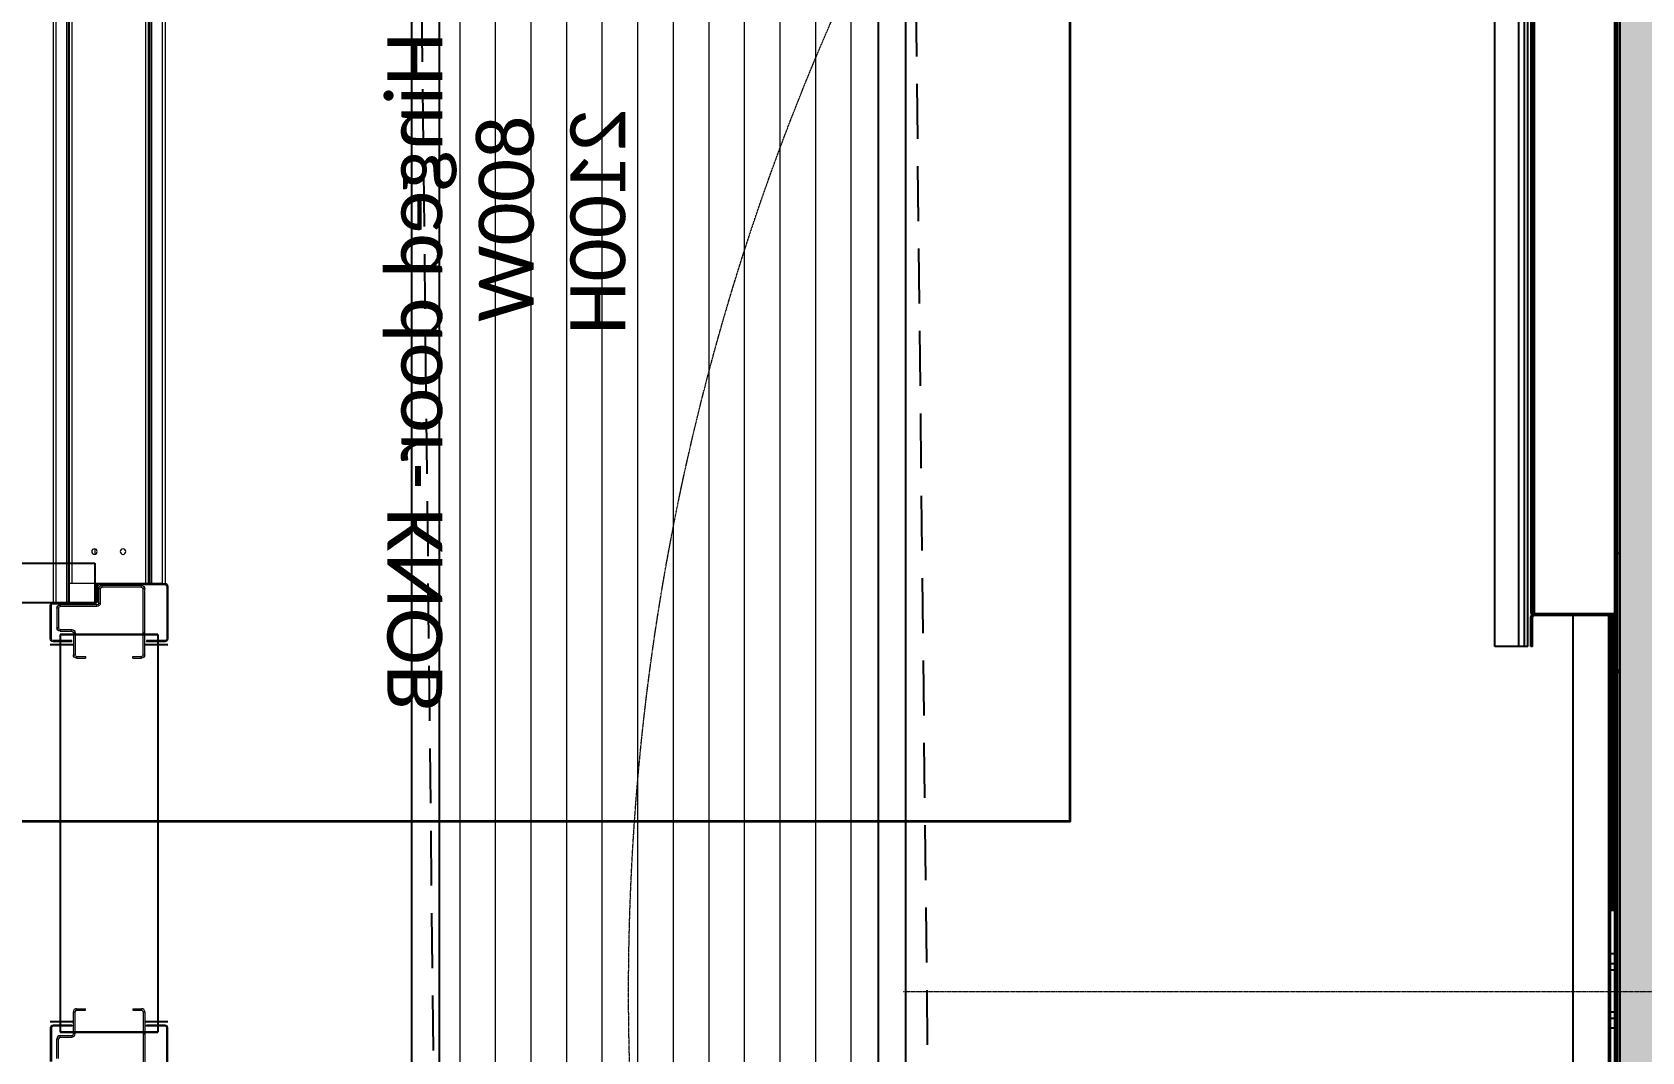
# Model space of a CAD drawing. Header units: millimetres. Extents: x 2822564 to 2991989, y -324396 to -253399.
# Drawn here: x 2926049 to 2927514, y -311189 to -310260 of the extents above; entities that cross this region are included whole.
import ezdxf

# ---------------------------------------------------------------- set-up
doc = ezdxf.new("R2010")
doc.units = ezdxf.units.MM
doc.linetypes.add('12017_XPLAN_GROUND$0$HIDDEN', pattern=[0.375, 0.25, -0.125])
doc.linetypes.add('HIDDEN', pattern=[0.375, 0.25, -0.125])
for name, color, linetype in [('CANAL', 2, 'HIDDEN'), ('LAF Detail', 7, 'Continuous'), ('modular obj', 210, 'Continuous'), ('Runner', 30, 'Continuous')]:
    doc.layers.add(name, color=color, linetype=linetype)
for name, color, linetype, lineweight in [('Coustomiz Panel', 160, 'Continuous', 15), ('Interferences', 10, 'Continuous', 35), ('KATCHIN', 253, '12017_XPLAN_GROUND$0$HIDDEN', 5)]:
    doc.layers.add(name, color=color, linetype=linetype, lineweight=lineweight)
doc.styles.add('Legend', font='calibri.ttf')

# ---------------------------------------------------------------- blocks, each defined once
blk = doc.blocks.new('Hinged 900 - Non Touch')
at = {"color": 20, "linetype": 'Continuous', "lineweight": 15}
for p, q in [((-252003.5, -1447746.8, 0), (-252034, -1447746.8, 0)), ((-252003.5, -1447747.8, 0), (-252034, -1447747.8, 0)), ((-252003.5, -1447746.8, 0), (-252003.5, -1447747.8, 0)), ((-252002, -1447749.3, 0), (-252001, -1447749.3, 0)), ((-252002, -1447766.3, 0), (-252002, -1447749.3, 0)), ((-252001, -1447766.3, 0), (-252001, -1447749.3, 0)), ((-252031.5, -1447752.8, 0), (-252013.5, -1447752.8, 0)), ((-252031.5, -1447754.3, 0), (-252013.5, -1447754.3, 0)), ((-252013.5, -1447752.8, 0), (-252013.5, -1447754.3, 0)), ((-252012, -1447755.8, 0), (-252010.5, -1447755.8, 0)), ((-252012, -1447755.8, 0), (-252012, -1447766.3, 0)), ((-252010.5, -1447766.3, 0), (-252012, -1447766.3, 0)), ((-252010.5, -1447755.8, 0), (-252010.5, -1447766.3, 0)), ((-252001, -1447766.3, 0), (-252002, -1447766.3, 0)), ((-252009, -1447767.8, 0), (-251989, -1447767.8, 0)), ((-252009, -1447769.3, 0), (-252009, -1447767.8, 0)), ((-252009, -1447769.3, 0), (-251989, -1447769.3, 0)), ((-251989, -1447767.8, 0), (-251989, -1447769.3, 0)), ((-251987.5, -1447770.8, 0), (-251986, -1447770.8, 0)), ((-251987.5, -1447770.8, 0), (-251987.5, -1447778.8, 0)), ((-251987.5, -1447778.8, 0), (-251986, -1447778.8, 0)), ((-251986, -1447770.8, 0), (-251986, -1447778.8, 0)), ((-251986, -1447821.8, 0), (-251987.5, -1447821.8, 0)), ((-251987.5, -1447821.8, 0), (-251987.5, -1447829.8, 0)), ((-251986, -1447821.8, 0), (-251986, -1447829.8, 0)), ((-252009, -1447831.3, 0), (-252049, -1447831.3, 0)), ((-252009, -1447832.8, 0), (-252049, -1447832.8, 0)), ((-251989, -1447831.3, 0), (-252009, -1447831.3, 0)), ((-252009, -1447831.3, 0), (-252009, -1447832.8, 0)), ((-251989, -1447832.8, 0), (-252009, -1447832.8, 0)), ((-252002, -1447834.3, 0), (-252001, -1447834.3, 0)), ((-252002, -1447851.3, 0), (-252002, -1447834.3, 0)), ((-252001, -1447851.3, 0), (-252001, -1447834.3, 0)), ((-251989, -1447831.3, 0), (-251989, -1447832.8, 0)), ((-251986, -1447829.8, 0), (-251987.5, -1447829.8, 0)), ((-252051.5, -1447852.8, 0), (-252003.5, -1447852.8, 0)), ((-252051.5, -1447853.8, 0), (-252003.5, -1447853.8, 0)), ((-252003.5, -1447852.8, 0), (-252003.5, -1447853.8, 0)), ((-252001, -1447851.3, 0), (-252002, -1447851.3, 0))]:
    blk.add_line(p, q, dxfattribs=at)
at = {"color": 2}
for p, q in [((-251998.1, -1447767.8, 0), (-251998.1, -1447746.8, 0)), ((-251998.1, -1447853.8, 0), (-251998.1, -1447832.8, 0))]:
    blk.add_line(p, q, dxfattribs=at)
at = {"color": 46}
blk.add_line((-252007.5, -1447755.8, 0), (-252007.5, -1447844.8, 0), dxfattribs=at)
at = {"color": 20, "linetype": 'Continuous', "lineweight": 15}
for centre, radius, start, end in [((-252003.5, -1447749.3, 0), 2.5, 0, 90), ((-252003.5, -1447749.3, 0), 1.5, 0, 90), ((-252013.5, -1447755.8, 0), 3, 0, 90), ((-252013.5, -1447755.8, 0), 1.5, 0, 90), ((-252009, -1447766.3, 0), 3, 180, 270), ((-252009, -1447766.3, 0), 1.5, 180, 270), ((-251989, -1447770.8, 0), 3, 0, 90), ((-251989, -1447770.8, 0), 1.5, 0, 90), ((-251989, -1447829.8, 0), 3, 270, 0), ((-251989, -1447829.8, 0), 1.5, 270, 0), ((-252003.5, -1447851.3, 0), 1.5, 270, 0), ((-252003.5, -1447851.3, 0), 2.5, 270, 0)]:
    blk.add_arc(centre, radius, start, end, dxfattribs=at)
blk = doc.blocks.new('Hinged Door 800 - Knob')
at = {"color": 30, "true_color": 0xf26722}
for p, q in [((-253814.7, -1447024.8, 0), (-253814.7, -1447825.8, 0)), ((-253778.7, -1447825.8, 0), (-253778.7, -1447024.8, 0)), ((-253814.7, -1447825.8, 0), (-253778.7, -1447825.8, 0))]:
    blk.add_line(p, q, dxfattribs=at)
at = {"color": 109, "linetype": 'Continuous', "lineweight": 15}
for p, q in [((-254613.7, -1447787.8, 0), (-253778.7, -1447787.8, 0)), ((-254613.7, -1447790.3, 0), (-253778.7, -1447790.3, 0)), ((-254613.7, -1447800, 0), (-253778.7, -1447800, 0)), ((-254613.7, -1447801.5, 0), (-253778.7, -1447801.5, 0)), ((-254613.7, -1447802.5, 0), (-253778.7, -1447802.5, 0)), ((-254613.7, -1447805, 0), (-253796.2, -1447805, 0)), ((-254596.2, -1447872, 0), (-253796.2, -1447872, 0)), ((-254596.2, -1447874.5, 0), (-253796.2, -1447874.5, 0)), ((-254596.2, -1447875, 0), (-253796.2, -1447875, 0)), ((-254596.2, -1447876, 0), (-253796.2, -1447876, 0)), ((-254596.2, -1447877.5, 0), (-253796.2, -1447877.5, 0)), ((-254596.2, -1447887.3, 0), (-253796.2, -1447887.3, 0)), ((-254596.2, -1447889.8, 0), (-253796.2, -1447889.8, 0))]:
    blk.add_line(p, q, dxfattribs=at)
at = {"color": 20, "linetype": 'Continuous', "lineweight": 15}
for p, q in [((-253778.7, -1447787.8, 0), (-253777.7, -1447787.8, 0)), ((-253778.7, -1447787.8, 0), (-253778.7, -1447800, 0)), ((-253778.7, -1447800, 0), (-253778.7, -1447790.3, 0)), ((-253777.7, -1447787.8, 0), (-253777.7, -1447825.8, 0)), ((-253776.7, -1447794.3, 0), (-253775.2, -1447794.3, 0)), ((-253776.7, -1447827.8, 0), (-253776.7, -1447794.3, 0)), ((-253776.2, -1447786.3, 0), (-253776.2, -1447785.3, 0)), ((-253745.7, -1447785.3, 0), (-253776.2, -1447785.3, 0)), ((-253745.7, -1447786.3, 0), (-253776.2, -1447786.3, 0)), ((-253775.2, -1447827.8, 0), (-253775.2, -1447794.3, 0)), ((-253773.7, -1447791.3, 0), (-253755.7, -1447791.3, 0)), ((-253773.7, -1447792.8, 0), (-253773.7, -1447791.3, 0)), ((-253773.7, -1447792.8, 0), (-253755.7, -1447792.8, 0)), ((-253755.7, -1447791.3, 0), (-253755.7, -1447792.8, 0)), ((-253754.2, -1447794.3, 0), (-253752.7, -1447794.3, 0)), ((-253754.2, -1447794.3, 0), (-253754.2, -1447804.8, 0)), ((-253752.7, -1447794.3, 0), (-253752.7, -1447804.8, 0)), ((-253745.7, -1447785.3, 0), (-253745.7, -1447786.3, 0)), ((-253744.2, -1447787.8, 0), (-253743.2, -1447787.8, 0)), ((-253744.2, -1447804.8, 0), (-253744.2, -1447787.8, 0)), ((-253743.2, -1447804.8, 0), (-253743.2, -1447787.8, 0)), ((-253796.2, -1447805, 0), (-253796.2, -1447802.5, 0)), ((-253796.2, -1447872, 0), (-253796.2, -1447805, 0)), ((-253778.7, -1447801.5, 0), (-253778.7, -1447800, 0)), ((-253778.7, -1447802.5, 0), (-253778.7, -1447801.5, 0)), ((-253778.7, -1447802.5, 0), (-253778.7, -1447825.8, 0)), ((-253752.7, -1447804.8, 0), (-253754.2, -1447804.8, 0)), ((-253751.2, -1447806.3, 0), (-253731.2, -1447806.3, 0)), ((-253751.2, -1447807.8, 0), (-253751.2, -1447806.3, 0)), ((-253751.2, -1447807.8, 0), (-253731.2, -1447807.8, 0)), ((-253743.2, -1447804.8, 0), (-253744.2, -1447804.8, 0)), ((-253731.2, -1447806.3, 0), (-253731.2, -1447807.8, 0)), ((-253729.7, -1447809.3, 0), (-253728.2, -1447809.3, 0)), ((-253729.7, -1447809.3, 0), (-253729.7, -1447817.3, 0)), ((-253728.2, -1447809.3, 0), (-253728.2, -1447817.3, 0)), ((-253729.7, -1447817.3, 0), (-253728.2, -1447817.3, 0)), ((-253796.2, -1447825.8, 0), (-253778.7, -1447825.8, 0)), ((-253796.2, -1447827.3, 0), (-253793.7, -1447827.3, 0)), ((-253796.2, -1447829.8, 0), (-253795.2, -1447829.8, 0)), ((-253795.2, -1447829.8, 0), (-253795.2, -1447889.8, 0)), ((-253794.2, -1447832.3, 0), (-253792.7, -1447832.3, 0)), ((-253794.2, -1447868.3, 0), (-253794.2, -1447832.3, 0)), ((-253793.7, -1447828.3, 0), (-253793.7, -1447827.3, 0)), ((-253780.2, -1447827.3, 0), (-253793.7, -1447827.3, 0)), ((-253780.2, -1447828.3, 0), (-253793.7, -1447828.3, 0)), ((-253792.7, -1447868.3, 0), (-253792.7, -1447832.3, 0)), ((-253791.2, -1447829.3, 0), (-253778.2, -1447829.3, 0)), ((-253791.2, -1447830.8, 0), (-253791.2, -1447829.3, 0)), ((-253791.2, -1447830.8, 0), (-253778.2, -1447830.8, 0)), ((-253780.2, -1447827.3, 0), (-253780.2, -1447828.3, 0)), ((-253777.7, -1447825.8, 0), (-253778.7, -1447825.8, 0)), ((-253778.2, -1447829.3, 0), (-253778.2, -1447830.8, 0)), ((-253775.2, -1447827.8, 0), (-253776.7, -1447827.8, 0)), ((-253792.7, -1447868.3, 0), (-253794.2, -1447868.3, 0)), ((-253728.2, -1447860.3, 0), (-253729.7, -1447860.3, 0)), ((-253729.7, -1447860.3, 0), (-253729.7, -1447868.3, 0)), ((-253728.2, -1447868.3, 0), (-253729.7, -1447868.3, 0)), ((-253728.2, -1447860.3, 0), (-253728.2, -1447868.3, 0)), ((-253796.2, -1447874.5, 0), (-253796.2, -1447872, 0)), ((-253796.2, -1447874.5, 0), (-253796.2, -1447875, 0)), ((-253796.2, -1447875, 0), (-253796.2, -1447876, 0)), ((-253796.2, -1447877.5, 0), (-253796.2, -1447876, 0)), ((-253796.2, -1447877.5, 0), (-253796.2, -1447889.8, 0)), ((-253796.2, -1447887.3, 0), (-253796.2, -1447877.5, 0)), ((-253791.2, -1447871.3, 0), (-253791.2, -1447869.8, 0)), ((-253751.2, -1447869.8, 0), (-253791.2, -1447869.8, 0)), ((-253751.2, -1447871.3, 0), (-253791.2, -1447871.3, 0)), ((-253731.2, -1447869.8, 0), (-253751.2, -1447869.8, 0)), ((-253751.2, -1447869.8, 0), (-253751.2, -1447871.3, 0)), ((-253731.2, -1447871.3, 0), (-253751.2, -1447871.3, 0)), ((-253744.2, -1447872.8, 0), (-253743.2, -1447872.8, 0)), ((-253744.2, -1447889.8, 0), (-253744.2, -1447872.8, 0)), ((-253743.2, -1447889.8, 0), (-253743.2, -1447872.8, 0)), ((-253731.2, -1447869.8, 0), (-253731.2, -1447871.3, 0)), ((-253795.2, -1447889.8, 0), (-253796.2, -1447889.8, 0)), ((-253793.7, -1447892.3, 0), (-253793.7, -1447891.3, 0)), ((-253793.7, -1447891.3, 0), (-253745.7, -1447891.3, 0)), ((-253793.7, -1447892.3, 0), (-253745.7, -1447892.3, 0)), ((-253745.7, -1447891.3, 0), (-253745.7, -1447892.3, 0)), ((-253743.2, -1447889.8, 0), (-253744.2, -1447889.8, 0))]:
    blk.add_line(p, q, dxfattribs=at)
at = {"color": 46}
blk.add_line((-253749.7, -1447794.3, 0), (-253749.7, -1447883.3, 0), dxfattribs=at)
at = {"color": 2}
for p, q in [((-253740.3, -1447806.3, 0), (-253740.3, -1447785.3, 0)), ((-253740.3, -1447892.3, 0), (-253740.3, -1447871.3, 0))]:
    blk.add_line(p, q, dxfattribs=at)
at = {"color": 8, "linetype": 'Continuous', "lineweight": 15}
blk.add_line((-253827.7, -1447825.8, 0), (-253822.7, -1447825.8, 0), dxfattribs=at)
at = {"color": 3}
blk.add_line((-253796.2, -1447825.8, 0), (-253778.7, -1447825.8, 0), dxfattribs=at)
at = {"color": 30, "ltscale": 5000, "true_color": 0xf26722, "elevation": 0}
blk.add_lwpolyline([(-253814.7, -1447024.8, 0.369417), (-254613.7, -1447787.8)], format="xyb", dxfattribs=at)
at = {"color": 7, "linetype": 'Continuous', "lineweight": 15}
for centre in [(-253825.2, -1447825.5, 0), (-253825.2, -1447851.5, 0)]:
    blk.add_circle(centre, 2.5, dxfattribs=at)
at = {"color": 20, "linetype": 'Continuous', "lineweight": 15}
for centre, radius, start, end in [((-253776.2, -1447787.8, 0), 2.5, 90, 180), ((-253776.2, -1447787.8, 0), 1.5, 90, 180), ((-253773.7, -1447794.3, 0), 3, 90, 180), ((-253773.7, -1447794.3, 0), 1.5, 90, 180), ((-253755.7, -1447794.3, 0), 3, 0, 90), ((-253755.7, -1447794.3, 0), 1.5, 0, 90), ((-253745.7, -1447787.8, 0), 2.5, 0, 90), ((-253745.7, -1447787.8, 0), 1.5, 0, 90), ((-253751.2, -1447804.8, 0), 3, 180, 270), ((-253751.2, -1447804.8, 0), 1.5, 180, 270), ((-253731.2, -1447809.3, 0), 3, 0, 90), ((-253731.2, -1447809.3, 0), 1.5, 0, 90), ((-253793.7, -1447829.8, 0), 2.5, 90, 180), ((-253793.7, -1447829.8, 0), 1.5, 90, 180), ((-253791.2, -1447832.3, 0), 3, 90, 180), ((-253791.2, -1447832.3, 0), 1.5, 90, 180), ((-253780.2, -1447825.8, 0), 2.5, 270, 0), ((-253780.2, -1447825.8, 0), 1.5, 270, 0), ((-253778.2, -1447827.8, 0), 3, 270, 0), ((-253778.2, -1447827.8, 0), 1.5, 270, 0), ((-253791.2, -1447868.3, 0), 3, 180, 270), ((-253791.2, -1447868.3, 0), 1.5, 180, 270), ((-253731.2, -1447868.3, 0), 3, 270, 0), ((-253731.2, -1447868.3, 0), 1.5, 270, 0), ((-253793.7, -1447889.8, 0), 2.5, 180, 270), ((-253793.7, -1447889.8, 0), 1.5, 180, 270), ((-253745.7, -1447889.8, 0), 1.5, 270, 0), ((-253745.7, -1447889.8, 0), 2.5, 270, 0)]:
    blk.add_arc(centre, radius, start, end, dxfattribs=at)
at = {"color": 1, "insert": (-254764.8, -1448092.1, 0), "char_height": 50, "attachment_point": 1, "style": 'Legend'}
blk.add_mtext_dynamic_manual_height_columns('\\pi178.12375;  Normal Hinged door- KNOB\\P\\pi542.56606;{\\C3;800W\\P\\pi535.83529;2100H}', width=1269.44, gutter_width=1, heights=[383.7], dxfattribs=at)
blk = doc.blocks.new('Surgery Zone')
at = {"layer": 'KATCHIN', "color": 240, "ltscale": 1.1, "true_color": 0xed1f24}
blk.add_line((1610637.8, -562746.7, 0), (1612587.8, -562746.7, 0), dxfattribs=at)
at = {"layer": 'KATCHIN', "color": 85, "ltscale": 1.1, "true_color": 0x58ba48}
blk.add_circle((1610637.8, -562746.7, 0), 2200, dxfattribs=at)
blk = doc.blocks.new('Dariche Hava')
at = {"layer": 'Coustomiz Panel', "ltscale": 10}
h = blk.add_hatch(dxfattribs=at)
h.set_pattern_fill('ANSI31', color=3, scale=10.2, angle=45)
h.paths.add_polyline_path([(2099493.3, -346374.7), (2099093.3, -346374.7), (2099093.3, -348914.7), (2099493.3, -348914.7)])
at = {"layer": 'modular obj', "color": 240, "ltscale": 10, "true_color": 0xed1f24}
for points in [[(2099518.3, -346344.7), (2099068.3, -346344.7), (2099068.3, -348944.7), (2099518.3, -348944.7)], [(2099493.3, -346374.7), (2099093.3, -346374.7), (2099093.3, -348914.7), (2099493.3, -348914.7)]]:
    blk.add_lwpolyline(points, close=True, dxfattribs=at)
blk = doc.blocks.new('LAF')
at = {"layer": 'LAF Detail'}
h = blk.add_hatch(color=1, dxfattribs=at)
h.dxf.hatch_style = 1
h.paths.add_polyline_path([(1750, 1297.5), (-1750, 1297.5), (-1750, 1257.5), (1750, 1257.5)])
h.paths.add_polyline_path([(-1257.5, 1750), (-1297.5, 1750), (-1297.5, 1297.5), (-1257.5, 1297.5)])
h.paths.add_polyline_path([(1297.5, 1750), (1257.5, 1750), (1257.5, 1297.5), (1297.5, 1297.5)])
h.paths.add_polyline_path([(1297.5, -1297.5), (1257.5, -1297.5), (1257.5, -1750), (1297.5, -1750)])
h.paths.add_polyline_path([(1750, -1257.5), (-1750, -1257.5), (-1750, -1297.5), (1750, -1297.5)])
h.paths.add_polyline_path([(-1257.5, -1297.5), (-1297.5, -1297.5), (-1297.5, -1750), (-1257.5, -1750)])
h.paths.add_polyline_path([(2764.7, 1882.3), (2614.7, 1882.3), (2614.7, 1842.3), (2068.7, 1842.3), (2068.7, 1882.3), (1918.7, 1882.3), (1918.7, 567.3), (2068.7, 567.3), (2068.7, 604.8), (2183, 604.8), (2183, 609.8), (2063, 609.8), (2063, 637.3), (2183, 637.3), (2183, 607.3), (2614.7, 607.3), (2614.7, 567.3), (2764.7, 567.3)])
h.paths.add_polyline_path([(1958.7, 1802.3), (2724.7, 1802.3), (2724.7, 913.3), (2183, 913.3), (2183, 883.3), (2063, 883.3), (2063, 913.3), (1958.7, 913.3)], flags=16)
h.paths.add_polyline_path([(1958.9, 1526.8, 1), (1964, 1526.8, 1)], flags=0)
h.paths.add_polyline_path([(1958.9, 1314.6, 1), (1964, 1314.6, 1)], flags=0)
h.paths.add_polyline_path([(2151, 1529.4), (2152, 1529.4, -1), (2152, 1524.2), (2151, 1524.2, -1)], flags=0)
h.paths.add_polyline_path([(2148.9, 1526.8, -1), (2154, 1526.8, -1)], flags=0)
h.paths.add_polyline_path([(2151, 1317.2), (2152, 1317.2, -1), (2152, 1312), (2151, 1312, -1)], flags=0)
h.paths.add_polyline_path([(2154, 1314.6, -1), (2148.9, 1314.6, -1)], flags=0)
h.paths.add_polyline_path([(2000, 1717.6), (2001.5, 1718.9, -1), (2004.9, 1715), (2003.4, 1713.7, -1)], flags=0)
h.paths.add_polyline_path([(2257.9, 1477.7), (2257.9, 1478.7, -1), (2263.1, 1478.7), (2263.1, 1477.7, -1)], flags=0)
h.paths.add_polyline_path([(2257.9, 1363.7, -1), (2263.1, 1363.7), (2263.1, 1362.7, -1), (2257.9, 1362.7)], flags=0)
h.paths.add_polyline_path([(2562.4, 1106.3), (2724.7, 1249.4), (2724.7, 1249.7), (2562.1, 1106.3)], flags=0)
h.paths.add_polyline_path([(2556.8, 1105.2), (2557, 1105.2), (2557.2, 1105.3, 0.093249)], flags=0)
h.paths.add_polyline_path([(2308.7, 1100.3), (2551.5, 1100.3), (2555.3, 1103.7), (2555.3, 1104.3, -0.414214), (2557.3, 1106.3), (2557.3, 1105.2, 0.12943), (2555.3, 1104.3), (2555.3, 1100.4), (2552.5, 1097.8), (2544.7, 1097.8), (2544.7, 1096.6), (2326.7, 1096.6), (2307.7, 1096.6, 0.414214), (2306.5, 1095.3), (2306.5, 1036.7, 0.080761), (2306.5, 1036.3), (2306.5, 1036.3), (2330.5, 914.1), (2357.5, 914.1), (2544.1, 914.1), (2544.1, 913.8), (2544.1, 913.3), (2543.7, 913.3), (2419.6, 913.8), (2366, 913.8), (2357.6, 914.1), (2357.6, 913.3), (2357.5, 913.3), (2357.5, 914.1), (2327.5, 914.1), (2303.5, 1036.3), (1958.7, 1036.3), (1958.7, 1036.9), (2303, 1036.9), (2303, 1096.6), (2326.5, 1096.6), (2326.5, 1097.8), (2308.7, 1097.8)], flags=0)
h.paths.add_polyline_path([(2305.2, 1036.7, 0.09518), (2305.4, 1035.8, 0.113938), (2303.6, 1035.9), (2305.2, 1036.1)], flags=0)
h.paths.add_polyline_path([(2257.9, 1592.7), (2257.9, 1593.7, -1), (2263.1, 1593.7), (2263.1, 1592.7, -1)], flags=0)
h.paths.add_polyline_path([(2058.1, 1768.8), (2059.6, 1770.2, -1), (2063, 1766.3), (2061.5, 1764.9, -1)], flags=0)
h.paths.add_polyline_path([(2263.1, 1248.7), (2263.1, 1247.7, -1), (2257.9, 1247.7), (2257.9, 1248.7, -1)], flags=0)
h.paths.add_polyline_path([(2444, 1411.7, 0.956183), (2444, 1429.7, -0.066402)], flags=0)
h.paths.add_polyline_path([(2426.8, 1429.7), (2427.6, 1429.7, 0.022091), (2426.8, 1429.7, 11.266721), (2426.8, 1411.7), (2427.6, 1411.7, -0.022091), (2426.8, 1411.7, -11.266721)], flags=0)
h.paths.add_polyline_path([(2426.6, 1420.7, -1), (2326.6, 1420.7, -1)], flags=0)
h.paths.add_polyline_path([(2339.5, 1461.4, -1), (2332.5, 1461.4, -1)], flags=0)
h.paths.add_polyline_path([(2338.5, 1461.4, -1), (2333.5, 1461.4, -1)], flags=0)
h.paths.add_polyline_path([(2339.5, 1380, -1), (2332.5, 1380, -1)], flags=0)
h.paths.add_polyline_path([(2338.5, 1380, -1), (2333.5, 1380, -1)], flags=0)
h.paths.add_polyline_path([(2341, 1529.4), (2342, 1529.4, -1), (2342, 1524.2), (2341, 1524.2, -1)], flags=0)
h.paths.add_polyline_path([(2344, 1526.8, -1), (2338.9, 1526.8, -1)], flags=0)
h.paths.add_polyline_path([(2257.9, 1692.7), (2257.9, 1693.7, -1), (2263.1, 1693.7), (2263.1, 1692.7, -1)], flags=0)
h.paths.add_polyline_path([(2341, 1317.2), (2342, 1317.2, -1), (2342, 1312), (2341, 1312, -1)], flags=0)
h.paths.add_polyline_path([(2344, 1314.6, -1), (2338.9, 1314.6, -1)], flags=0)
h.paths.add_polyline_path([(1948.7, 1862.3, -1), (1962.7, 1862.3, -1)], flags=16)
h.paths.add_polyline_path([(2263.1, 1133.7), (2263.1, 1132.7, -1), (2257.9, 1132.7), (2257.9, 1133.7, -1)], flags=0)
h.paths.add_polyline_path([(2420.8, 1461.4, -1), (2413.8, 1461.4, -1)], flags=0)
h.paths.add_polyline_path([(2419.8, 1461.4, -1), (2414.8, 1461.4, -1)], flags=0)
h.paths.add_polyline_path([(2420.8, 1380, -1), (2413.8, 1380, -1)], flags=0)
h.paths.add_polyline_path([(2419.8, 1380, -1), (2414.8, 1380, -1)], flags=0)
h.paths.add_polyline_path([(2257.9, 1792.7), (2257.9, 1793.7, -1), (2263.1, 1793.7), (2263.1, 1792.7, -1)], flags=0)
h.paths.add_polyline_path([(2551.5, 1100.3, 0.016832), (2552, 1099.1), (2552.1, 1099.1), (2551.9, 1099.1), (2551.9, 1099), (2552, 1099, -0.00829)], flags=0)
h.paths.add_polyline_path([(2327.4, 1109.9), (2329.4, 1109.9, -1), (2329.4, 1104.7), (2327.4, 1104.7, -1)], flags=0)
h.paths.add_polyline_path([(2490.2, 1477.7), (2490.2, 1478.7, -1), (2495.4, 1478.7), (2495.4, 1477.7, -1)], flags=0)
h.paths.add_polyline_path([(2490.2, 1363.7, -1), (2495.4, 1363.7), (2495.4, 1362.7, -1), (2490.2, 1362.7)], flags=0)
h.paths.add_polyline_path([(2394, 1109.9), (2396, 1109.9, -1), (2396, 1104.7), (2394, 1104.7, -1)], flags=0)
h.paths.add_polyline_path([(1958.7, 873.3), (2310.7, 873.3), (2310.7, 647.3), (1958.7, 647.3)], flags=16)
h.paths.add_polyline_path([(2490.2, 1592.7), (2490.2, 1593.7, -1), (2495.4, 1593.7), (2495.4, 1592.7, -1)], flags=0)
h.paths.add_polyline_path([(2490.2, 1248.7, -1), (2495.4, 1248.7), (2495.4, 1247.7, -1), (2490.2, 1247.7)], flags=0)
h.paths.add_polyline_path([(2531, 1529.4), (2532, 1529.4, -1), (2532, 1524.2), (2531, 1524.2, -1)], flags=0)
h.paths.add_polyline_path([(2534, 1526.8, -1), (2528.9, 1526.8, -1)], flags=0)
h.paths.add_polyline_path([(2531, 1317.2), (2532, 1317.2, -1), (2532, 1312), (2531, 1312, -1)], flags=0)
h.paths.add_polyline_path([(2534, 1314.6, -1), (2528.9, 1314.6, -1)], flags=0)
h.paths.add_polyline_path([(2490.2, 1692.7), (2490.2, 1693.7, -1), (2495.4, 1693.7), (2495.4, 1692.7, -1)], flags=0)
h.paths.add_polyline_path([(2460.7, 1109.9), (2462.7, 1109.9, -1), (2462.7, 1104.7), (2460.7, 1104.7, -1)], flags=0)
h.paths.add_polyline_path([(2495.4, 1133.7), (2495.4, 1132.7, -1), (2490.2, 1132.7), (2490.2, 1133.7, -1)], flags=0)
h.paths.add_polyline_path([(2490.2, 1792.7), (2490.2, 1793.7, -1), (2495.4, 1793.7), (2495.4, 1792.7, -1)], flags=0)
h.paths.add_polyline_path([(2527.4, 1109.9), (2529.4, 1109.9, -1), (2529.4, 1104.7), (2527.4, 1104.7, -1)], flags=0)
h.paths.add_polyline_path([(2322.7, 860.3), (2350.7, 860.3), (2350.7, 873.3), (2724.7, 873.3), (2724.7, 647.3), (2350.7, 647.3), (2350.7, 660.3), (2322.7, 660.3, -0.414214), (2320.7, 662.3), (2320.7, 858.3, -0.414214)], flags=16)
h.paths.add_polyline_path([(2561.8, 1122.2), (2563.3, 1123.5, -1), (2566.7, 1119.6), (2565.2, 1118.3, -1)], flags=0)
h.paths.add_polyline_path([(2353.8, 820.3), (2353.8, 860.3), (2353.7, 820.3)], flags=0)
h.paths.add_polyline_path([(2578.9, 1095.3, -1), (2573.8, 1095.3, -1)], flags=0)
h.paths.add_polyline_path([(2619.9, 1173.4), (2621.4, 1174.7, -1), (2624.8, 1170.8), (2623.3, 1169.5, -1)], flags=0)
h.paths.add_polyline_path([(2392.3, 858.8), (2392.3, 662.3), (2392.2, 661.9), (2392, 660.7), (2391.5, 660.5), (2391.7, 660.7), (2391.9, 660.9), (2392, 661.2), (2392.2, 661.6), (2392.2, 661.9), (2392.3, 662.3), (2392.3, 858.3), (2392.2, 858.7), (2392, 859.9), (2391.8, 860)], flags=0)
h.paths.add_polyline_path([(2383.4, 818.3), (2383.2, 818.3), (2383.2, 702.3), (2383.2, 701.9), (2383, 700.7), (2382.1, 700.3), (2381.9, 700.3), (2382.2, 700.4), (2382.4, 700.5), (2382.6, 700.7), (2382.8, 700.9), (2383, 701.2), (2383.1, 701.6), (2383.2, 701.9), (2383.2, 702.3), (2383.2, 818.3), (2383.2, 818.7), (2383, 819.9), (2382.8, 820)], flags=0)
h.paths.add_polyline_path([(2623.3, 1770.2), (2624.8, 1768.8, -1), (2621.4, 1764.9), (2619.9, 1766.3, -1)], flags=0)
h.paths.add_polyline_path([(2678, 1224.6), (2679.5, 1225.9, -1), (2682.9, 1222), (2681.4, 1220.7, -1)], flags=0)
h.paths.add_polyline_path([(2721, 1529.4), (2722, 1529.4, -1), (2722, 1524.2), (2721, 1524.2, -1)], flags=0)
h.paths.add_polyline_path([(2724, 1526.8, -1), (2718.9, 1526.8, -1)], flags=0)
h.paths.add_polyline_path([(2721, 1317.2), (2722, 1317.2, -1), (2722, 1312), (2721, 1312, -1)], flags=0)
h.paths.add_polyline_path([(2724, 1314.6, -1), (2718.9, 1314.6, -1)], flags=0)
h.paths.add_polyline_path([(2681.4, 1718.9), (2682.9, 1717.6, -1), (2679.5, 1713.7), (2678, 1715, -1)], flags=0)
h.paths.add_polyline_path([(2665.4, 1096), (2667.3, 1092.8, 0.483498), (2670.4, 1095.3, 0.867202)], flags=0)
h.paths.add_polyline_path([(1962.7, 587.3, -1), (1948.7, 587.3, -1)], flags=16)
h.paths.add_polyline_path([(2537.3, 819.3), (2537.3, 818.3, -1), (2532.1, 818.3), (2532.1, 819.3, -1)], flags=0)
h.paths.add_polyline_path([(2537.3, 818.8, -1), (2532.2, 818.8, -1)], flags=0)
h.paths.add_polyline_path([(2720.7, 1862.3, -1), (2734.7, 1862.3, -1)], flags=16)
h.paths.add_polyline_path([(2537.3, 761.1), (2537.3, 760.1, -1), (2532.1, 760.1), (2532.1, 761.1, -1)], flags=0)
h.paths.add_polyline_path([(2537.3, 760.6, -1), (2532.2, 760.6, -1)], flags=0)
h.paths.add_polyline_path([(2537.3, 702.8), (2537.3, 701.8, -1), (2532.1, 701.8), (2532.1, 702.8, -1)], flags=0)
h.paths.add_polyline_path([(2537.3, 702.3, -1), (2532.2, 702.3, -1)], flags=0)
h.paths.add_polyline_path([(2734.7, 587.3, -1), (2720.7, 587.3, -1)], flags=16)
h.paths.add_polyline_path([(1297.5, 1257.5), (1257.5, 1257.5), (1257.5, -1257.5), (1297.5, -1257.5)])
h.paths.add_polyline_path([(-1257.5, 1257.5), (-1297.5, 1257.5), (-1297.5, -1257.5), (-1257.5, -1257.5)])
at = {"layer": 'LAF Detail', "color": 3, "linetype": 'Continuous', "lineweight": 25}
for p, q in [((326.4, 1381.4), (326.4, 1411.4)), ((326.4, 1411.4), (1257.5, 1411.4)), ((326.4, 1389.4), (1257.5, 1389.4)), ((326.4, 1384.4), (1257.5, 1384.4)), ((326.4, 1381.4), (1257.5, 1381.4)), ((326.4, 1378.4), (353.4, 1378.4)), ((326.4, 1376.9), (326.4, 1378.4)), ((331.4, 1378.4), (331.4, 1376.9)), ((353.4, 1376.9), (353.4, 1378.4)), ((1246.4, 1378.4), (356.4, 1378.4)), ((356.4, 1378.4), (356.4, 1302.4)), ((326.4, 1376.9), (353.4, 1376.9)), ((354.9, 1375.4), (354.9, 1302.4)), ((1247.9, 1375.4), (354.9, 1375.4)), ((1246.4, 1376.9), (356.4, 1376.9)), ((-1257.5, 1340.1), (354.9, 1340.1)), ((-1257.5, 1307.5), (354.9, 1307.5)), ((87.8, 1306.4), (-62.2, 1306.4)), ((-21.1, 1302.4), (-21.1, 1306.4)), ((-12.2, 1302.4), (-12.2, 1306.4)), ((-6.2, 1306.4), (-6.2, 1302.4)), ((31.7, 1302.4), (31.7, 1306.4)), ((37.7, 1306.4), (37.7, 1302.4)), ((46.6, 1302.4), (46.6, 1306.4)), ((85.9, 1302.4), (85.9, 1306.4)), ((87.8, 1306.4), (354.9, 1306.4)), ((87.8, 1306.4), (87.8, 1302.4)), ((87.8, 1305.1), (354.9, 1305.1)), ((303.6, 1302.4), (-1257.5, 1302.4)), ((-1257.5, 1301.4), (302.6, 1301.4)), ((-1257.5, 1300.4), (302.6, 1300.4)), ((-1257.5, 1299.4), (302.6, 1299.4)), ((87.8, 1304), (354.9, 1304)), ((302.6, 1303.4), (87.8, 1303.4)), ((299.8, 1301.4), (299.8, 1302.4)), ((300.6, 1300.4), (300.6, 1299.4)), ((301.4, 1300.4), (301.4, 1299.4)), ((301.6, 1302.4), (301.6, 1301.4)), ((301.6, 1301.4), (301.6, 1302.4)), ((301.6, 1299.4), (301.6, 1300.4)), ((302.6, 1297.5), (302.6, 1303.4)), ((302.6, 1302.8), (303.9, 1302.8)), ((303.6, 1297.5), (303.6, 1302.4)), ((1257.5, 1302.4), (303.7, 1302.4)), ((303.7, 1302.4), (303.7, 1300.4)), ((303.7, 1301.4), (1257.5, 1301.4)), ((303.7, 1300.4), (1257.5, 1300.4)), ((303.8, 1300.4), (303.8, 1297.5)), ((303.9, 1302.4), (303.9, 1303.4)), ((354.9, 1303.4), (303.9, 1303.4)), ((304.6, 1297.5), (304.6, 1301.4)), ((304.6, 1299.4), (1257.5, 1299.4)), ((305.4, 1302.4), (305.4, 1301.4)), ((409.4, 1300.4), (409.4, 1299.4)), ((411.4, 1301.4), (411.4, 1300.4)), ((411.4, 1299.4), (411.4, 1297.5)), ((413.4, 1299.4), (413.4, 1300.4))]:
    blk.add_line(p, q, dxfattribs=at)
at = {"layer": 'LAF Detail', "color": 7, "linetype": 'Continuous', "lineweight": 25}
blk.add_line((1750, 1297.5), (-1750, 1297.5), dxfattribs=at)
at = {"layer": 'LAF Detail', "color": 3, "linetype": 'Continuous', "lineweight": 25}
for radius in [3, 1.5]:
    blk.add_arc((353.4, 1375.4), radius, 0, 90, dxfattribs=at)

msp = doc.modelspace()

# ---------------------------------------------------------------- linework, layer by layer
at = {"layer": 'Runner', "ltscale": 10}
for p, q in [((2926074.1, -310808.7, 0), (2926074.1, -311170.8, 0)), ((2926163.1, -310808.7, 0), (2926163.1, -311170.8, 0)), ((2926163.1, -311170.8, 0), (2926074.1, -311170.8, 0))]:
    msp.add_line(p, q, dxfattribs=at)

# ---------------------------------------------------------------- block references
at = {"rotation": 90.00000000000004}
msp.add_blockref('Hinged 900 - Non Touch', (1478318.3, -59163.3, 0), dxfattribs=at)

# ---------------------------------------------------------------- next in the draw order: block references
at = {"xscale": -1, "rotation": 90}
msp.add_blockref('Hinged Door 800 - Knob', (1478279.8, -564558.4, 0), dxfattribs=at)

# ---------------------------------------------------------------- next in the draw order: linework, layer by layer
at = {"layer": 'Interferences', "ltscale": 10}
msp.add_lwpolyline([(2925171.4, -309745.5), (2926993.3, -309745.5), (2926993.3, -310979), (2925171.4, -310979)], close=True, dxfattribs=at)
at = {"layer": 'Runner', "ltscale": 10}
msp.add_line((2926163.1, -310808.7, 0), (2926074.1, -310808.7, 0), dxfattribs=at)

# ---------------------------------------------------------------- next in the draw order: block references
at = {"rotation": 180}
msp.add_blockref('Surgery Zone', (4539429.4, -873880.8, 0), dxfattribs=at)

# ---------------------------------------------------------------- next in the draw order: linework, layer by layer
at = {"layer": 'CANAL', "ltscale": 200}
for points in [[(2926379.3, -308062.5), (2926445.9, -314120.8), (2931206.9, -314262.3), (2931106.3, -307920.1)], [(2926829.2, -308057.5), (2926891.1, -313683.8), (2930749.5, -313798.5), (2930656.4, -307927.2)]]:
    msp.add_lwpolyline(points, dxfattribs=at)

# ---------------------------------------------------------------- next in the draw order: block references
at = {"color": 1, "rotation": 89.99999999999999}
msp.add_blockref('LAF', (2928791.6, -311145.9, 0), dxfattribs=at)
at = {"layer": 'Coustomiz Panel', "rotation": 180}
msp.add_blockref('Dariche Hava', (5025912.4, -658775, 0), dxfattribs=at)

doc.saveas('drawing.dxf')
